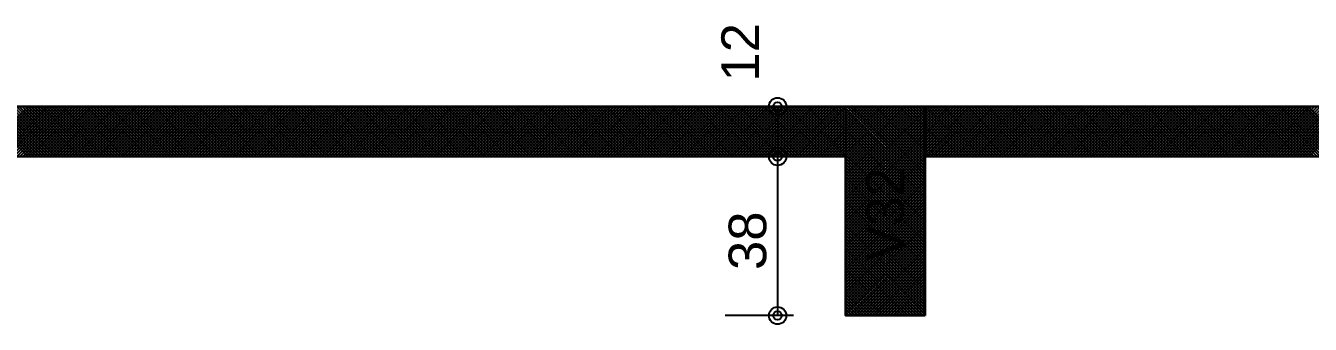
# Model space of a CAD drawing. Extents: x 0 to 119, y 0 to 84.
# Drawn here: x 34.01 to 40.16, y 77.49 to 78.92 of the extents above; entities that cross this region are included whole.
import ezdxf

# ---------------------------------------------------------------- set-up
doc = ezdxf.new("R2010")
doc.units = 0
doc.header["$MEASUREMENT"] = 0
for name, color, linetype in [('29', 9, 'CONTINUOUS'), ('3', 7, 'CONTINUOUS'), ('32', 250, 'CONTINUOUS'), ('6', 178, 'CONTINUOUS')]:
    doc.layers.add(name, color=color, linetype=linetype)
doc.styles.add('TQS_ARIAL', font='arial.ttf')

msp = doc.modelspace()

# ---------------------------------------------------------------- linework, layer by layer
at = {"layer": '29', "color": 9, "linetype": 'Continuous'}
for p, q in [((33.784568, 78.532273), (34.024568, 78.292273)), ((33.786972, 78.292273), (34.026972, 78.532273)), ((33.79871, 78.532273), (34.03871, 78.292273)), ((33.801115, 78.292273), (34.041115, 78.532273)), ((33.812852, 78.532273), (34.052852, 78.292273)), ((33.815257, 78.292273), (34.055257, 78.532273)), ((33.826994, 78.532273), (34.066994, 78.292273)), ((33.829399, 78.292273), (34.069399, 78.532273)), ((33.841136, 78.532273), (34.081136, 78.292273)), ((33.843541, 78.292273), (34.083541, 78.532273)), ((33.855278, 78.532273), (34.095278, 78.292273)), ((33.857683, 78.292273), (34.097683, 78.532273)), ((33.869421, 78.532273), (34.109421, 78.292273)), ((33.871825, 78.292273), (34.111825, 78.532273)), ((33.883563, 78.532273), (34.123563, 78.292273)), ((33.885967, 78.292273), (34.125967, 78.532273)), ((33.897705, 78.532273), (34.137705, 78.292273)), ((33.90011, 78.292273), (34.14011, 78.532273)), ((33.911847, 78.532273), (34.151847, 78.292273)), ((33.914252, 78.292273), (34.154252, 78.532273)), ((33.925989, 78.532273), (34.165989, 78.292273)), ((33.928394, 78.292273), (34.168394, 78.532273)), ((33.940131, 78.532273), (34.180131, 78.292273)), ((33.942536, 78.292273), (34.182536, 78.532273)), ((33.954273, 78.532273), (34.194273, 78.292273)), ((33.956678, 78.292273), (34.196678, 78.532273)), ((33.968416, 78.532273), (34.208416, 78.292273)), ((33.97082, 78.292273), (34.21082, 78.532273)), ((33.982558, 78.532273), (34.222558, 78.292273)), ((33.984962, 78.292273), (34.224962, 78.532273)), ((33.9967, 78.532273), (34.2367, 78.292273)), ((33.999105, 78.292273), (34.239105, 78.532273)), ((34.010842, 78.532273), (34.250842, 78.292273)), ((34.013247, 78.292273), (34.253247, 78.532273)), ((34.024984, 78.532273), (34.264984, 78.292273)), ((34.027389, 78.292273), (34.267389, 78.532273)), ((34.039126, 78.532273), (34.279126, 78.292273)), ((34.041531, 78.292273), (34.281531, 78.532273)), ((34.053268, 78.532273), (34.293268, 78.292273)), ((34.055673, 78.292273), (34.295673, 78.532273)), ((34.067411, 78.532273), (34.307411, 78.292273)), ((34.069815, 78.292273), (34.309815, 78.532273)), ((34.081553, 78.532273), (34.321553, 78.292273)), ((34.083957, 78.292273), (34.323957, 78.532273)), ((34.095695, 78.532273), (34.335695, 78.292273)), ((34.098099, 78.292273), (34.338099, 78.532273)), ((34.109837, 78.532273), (34.349837, 78.292273)), ((34.112242, 78.292273), (34.352242, 78.532273)), ((34.123979, 78.532273), (34.363979, 78.292273)), ((34.126384, 78.292273), (34.366384, 78.532273)), ((34.138121, 78.532273), (34.378121, 78.292273)), ((34.140526, 78.292273), (34.380526, 78.532273)), ((34.152263, 78.532273), (34.392263, 78.292273)), ((34.154668, 78.292273), (34.394668, 78.532273)), ((34.166405, 78.532273), (34.406405, 78.292273)), ((34.16881, 78.292273), (34.40881, 78.532273)), ((34.180548, 78.532273), (34.420548, 78.292273)), ((34.182952, 78.292273), (34.422952, 78.532273)), ((34.19469, 78.532273), (34.43469, 78.292273)), ((34.197094, 78.292273), (34.437094, 78.532273)), ((34.208832, 78.532273), (34.448832, 78.292273)), ((34.211237, 78.292273), (34.451237, 78.532273)), ((34.222974, 78.532273), (34.462974, 78.292273)), ((34.225379, 78.292273), (34.465379, 78.532273)), ((34.237116, 78.532273), (34.477116, 78.292273)), ((34.239521, 78.292273), (34.479521, 78.532273)), ((34.251258, 78.532273), (34.491258, 78.292273)), ((34.253663, 78.292273), (34.493663, 78.532273)), ((34.2654, 78.532273), (34.5054, 78.292273)), ((34.267805, 78.292273), (34.507805, 78.532273)), ((34.279543, 78.532273), (34.519543, 78.292273)), ((34.281947, 78.292273), (34.521947, 78.532273)), ((34.293685, 78.532273), (34.533685, 78.292273)), ((34.296089, 78.292273), (34.536089, 78.532273)), ((34.307827, 78.532273), (34.547827, 78.292273)), ((34.310232, 78.292273), (34.550232, 78.532273)), ((34.321969, 78.532273), (34.561969, 78.292273)), ((34.324374, 78.292273), (34.564374, 78.532273)), ((34.336111, 78.532273), (34.576111, 78.292273)), ((34.338516, 78.292273), (34.578516, 78.532273)), ((34.350253, 78.532273), (34.590253, 78.292273)), ((34.352658, 78.292273), (34.592658, 78.532273)), ((34.364395, 78.532273), (34.604395, 78.292273)), ((34.3668, 78.292273), (34.6068, 78.532273)), ((34.378538, 78.532273), (34.618538, 78.292273)), ((34.380942, 78.292273), (34.620942, 78.532273)), ((34.39268, 78.532273), (34.63268, 78.292273)), ((34.395084, 78.292273), (34.635084, 78.532273)), ((34.406822, 78.532273), (34.646822, 78.292273)), ((34.409226, 78.292273), (34.649226, 78.532273)), ((34.420964, 78.532273), (34.660964, 78.292273)), ((34.423369, 78.292273), (34.663369, 78.532273)), ((34.435106, 78.532273), (34.675106, 78.292273)), ((34.437511, 78.292273), (34.677511, 78.532273)), ((34.449248, 78.532273), (34.689248, 78.292273)), ((34.451653, 78.292273), (34.691653, 78.532273)), ((34.46339, 78.532273), (34.70339, 78.292273)), ((34.465795, 78.292273), (34.705795, 78.532273)), ((34.477532, 78.532273), (34.717532, 78.292273)), ((34.479937, 78.292273), (34.719937, 78.532273)), ((34.491675, 78.532273), (34.731675, 78.292273)), ((34.494079, 78.292273), (34.734079, 78.532273)), ((34.505817, 78.532273), (34.745817, 78.292273)), ((34.508221, 78.292273), (34.748221, 78.532273)), ((34.519959, 78.532273), (34.759959, 78.292273)), ((34.522364, 78.292273), (34.762364, 78.532273)), ((34.534101, 78.532273), (34.774101, 78.292273)), ((34.536506, 78.292273), (34.776506, 78.532273)), ((34.548243, 78.532273), (34.788243, 78.292273)), ((34.550648, 78.292273), (34.790648, 78.532273)), ((34.562385, 78.532273), (34.802385, 78.292273)), ((34.56479, 78.292273), (34.80479, 78.532273)), ((34.576527, 78.532273), (34.816527, 78.292273)), ((34.578932, 78.292273), (34.818932, 78.532273)), ((34.59067, 78.532273), (34.83067, 78.292273)), ((34.593074, 78.292273), (34.833074, 78.532273)), ((34.604812, 78.532273), (34.844812, 78.292273)), ((34.607216, 78.292273), (34.847216, 78.532273)), ((34.618954, 78.532273), (34.858954, 78.292273)), ((34.621359, 78.292273), (34.861359, 78.532273)), ((34.633096, 78.532273), (34.873096, 78.292273)), ((34.635501, 78.292273), (34.875501, 78.532273)), ((34.647238, 78.532273), (34.887238, 78.292273)), ((34.649643, 78.292273), (34.889643, 78.532273)), ((34.66138, 78.532273), (34.90138, 78.292273)), ((34.663785, 78.292273), (34.903785, 78.532273)), ((34.675522, 78.532273), (34.915522, 78.292273)), ((34.677927, 78.292273), (34.917927, 78.532273)), ((34.689664, 78.532273), (34.929664, 78.292273)), ((34.692069, 78.292273), (34.932069, 78.532273)), ((34.703807, 78.532273), (34.943807, 78.292273)), ((34.706211, 78.292273), (34.946211, 78.532273)), ((34.717949, 78.532273), (34.957949, 78.292273)), ((34.720353, 78.292273), (34.960353, 78.532273)), ((34.732091, 78.532273), (34.972091, 78.292273)), ((34.734496, 78.292273), (34.974496, 78.532273)), ((34.746233, 78.532273), (34.986233, 78.292273)), ((34.748638, 78.292273), (34.988638, 78.532273)), ((34.760375, 78.532273), (35.000375, 78.292273)), ((34.76278, 78.292273), (35.00278, 78.532273)), ((34.774517, 78.532273), (35.014517, 78.292273)), ((34.776922, 78.292273), (35.016922, 78.532273)), ((34.788659, 78.532273), (35.028659, 78.292273)), ((34.791064, 78.292273), (35.031064, 78.532273)), ((34.802802, 78.532273), (35.042802, 78.292273)), ((34.805206, 78.292273), (35.045206, 78.532273)), ((34.816944, 78.532273), (35.056944, 78.292273)), ((34.819348, 78.292273), (35.059348, 78.532273)), ((34.831086, 78.532273), (35.071086, 78.292273)), ((34.833491, 78.292273), (35.073491, 78.532273)), ((34.845228, 78.532273), (35.085228, 78.292273)), ((34.847633, 78.292273), (35.087633, 78.532273)), ((34.85937, 78.532273), (35.09937, 78.292273)), ((34.861775, 78.292273), (35.101775, 78.532273)), ((34.873512, 78.532273), (35.113512, 78.292273)), ((34.875917, 78.292273), (35.115917, 78.532273)), ((34.887654, 78.532273), (35.127654, 78.292273)), ((34.890059, 78.292273), (35.130059, 78.532273)), ((34.901797, 78.532273), (35.141797, 78.292273)), ((34.904201, 78.292273), (35.144201, 78.532273)), ((34.915939, 78.532273), (35.155939, 78.292273)), ((34.918343, 78.292273), (35.158343, 78.532273)), ((34.930081, 78.532273), (35.170081, 78.292273)), ((34.932485, 78.292273), (35.172485, 78.532273)), ((34.944223, 78.532273), (35.184223, 78.292273)), ((34.946628, 78.292273), (35.186628, 78.532273)), ((34.958365, 78.532273), (35.198365, 78.292273)), ((34.96077, 78.292273), (35.20077, 78.532273)), ((34.972507, 78.532273), (35.212507, 78.292273)), ((34.974912, 78.292273), (35.214912, 78.532273)), ((34.986649, 78.532273), (35.226649, 78.292273)), ((34.989054, 78.292273), (35.229054, 78.532273)), ((35.000791, 78.532273), (35.240791, 78.292273)), ((35.003196, 78.292273), (35.243196, 78.532273)), ((35.014934, 78.532273), (35.254934, 78.292273)), ((35.017338, 78.292273), (35.257338, 78.532273)), ((35.029076, 78.532273), (35.269076, 78.292273)), ((35.03148, 78.292273), (35.27148, 78.532273)), ((35.043218, 78.532273), (35.283218, 78.292273)), ((35.045623, 78.292273), (35.285623, 78.532273)), ((35.05736, 78.532273), (35.29736, 78.292273)), ((35.059765, 78.292273), (35.299765, 78.532273)), ((35.071502, 78.532273), (35.311502, 78.292273)), ((35.073907, 78.292273), (35.313907, 78.532273)), ((35.085644, 78.532273), (35.325644, 78.292273)), ((35.088049, 78.292273), (35.328049, 78.532273)), ((35.099786, 78.532273), (35.339786, 78.292273)), ((35.102191, 78.292273), (35.342191, 78.532273)), ((35.113929, 78.532273), (35.353929, 78.292273)), ((35.116333, 78.292273), (35.356333, 78.532273)), ((35.128071, 78.532273), (35.368071, 78.292273)), ((35.130475, 78.292273), (35.370475, 78.532273)), ((35.142213, 78.532273), (35.382213, 78.292273)), ((35.144618, 78.292273), (35.384618, 78.532273)), ((35.156355, 78.532273), (35.396355, 78.292273)), ((35.15876, 78.292273), (35.39876, 78.532273)), ((35.170497, 78.532273), (35.410497, 78.292273)), ((35.172902, 78.292273), (35.412902, 78.532273)), ((35.184639, 78.532273), (35.424639, 78.292273)), ((35.187044, 78.292273), (35.427044, 78.532273)), ((35.198781, 78.532273), (35.438781, 78.292273)), ((35.201186, 78.292273), (35.441186, 78.532273)), ((35.212924, 78.532273), (35.452924, 78.292273)), ((35.215328, 78.292273), (35.455328, 78.532273)), ((35.227066, 78.532273), (35.467066, 78.292273)), ((35.22947, 78.292273), (35.46947, 78.532273)), ((35.241208, 78.532273), (35.481208, 78.292273)), ((35.243612, 78.292273), (35.483612, 78.532273)), ((35.25535, 78.532273), (35.49535, 78.292273)), ((35.257755, 78.292273), (35.497755, 78.532273)), ((35.269492, 78.532273), (35.509492, 78.292273)), ((35.271897, 78.292273), (35.511897, 78.532273)), ((35.283634, 78.532273), (35.523634, 78.292273)), ((35.286039, 78.292273), (35.526039, 78.532273)), ((35.297776, 78.532273), (35.537776, 78.292273)), ((35.300181, 78.292273), (35.540181, 78.532273)), ((35.311918, 78.532273), (35.551918, 78.292273)), ((35.314323, 78.292273), (35.554323, 78.532273)), ((35.326061, 78.532273), (35.566061, 78.292273)), ((35.328465, 78.292273), (35.568465, 78.532273)), ((35.340203, 78.532273), (35.580203, 78.292273)), ((35.342607, 78.292273), (35.582607, 78.532273)), ((35.354345, 78.532273), (35.594345, 78.292273)), ((35.35675, 78.292273), (35.59675, 78.532273)), ((35.368487, 78.532273), (35.608487, 78.292273)), ((35.370892, 78.292273), (35.610892, 78.532273)), ((35.382629, 78.532273), (35.622629, 78.292273)), ((35.385034, 78.292273), (35.625034, 78.532273)), ((35.396771, 78.532273), (35.636771, 78.292273)), ((35.399176, 78.292273), (35.639176, 78.532273)), ((35.410913, 78.532273), (35.650913, 78.292273)), ((35.413318, 78.292273), (35.653318, 78.532273)), ((35.425056, 78.532273), (35.665056, 78.292273)), ((35.42746, 78.292273), (35.66746, 78.532273)), ((35.439198, 78.532273), (35.679198, 78.292273)), ((35.441602, 78.292273), (35.681602, 78.532273)), ((35.45334, 78.532273), (35.69334, 78.292273)), ((35.455745, 78.292273), (35.695745, 78.532273)), ((35.467482, 78.532273), (35.707482, 78.292273)), ((35.469887, 78.292273), (35.709887, 78.532273)), ((35.481624, 78.532273), (35.721624, 78.292273)), ((35.484029, 78.292273), (35.724029, 78.532273)), ((35.495766, 78.532273), (35.735766, 78.292273)), ((35.498171, 78.292273), (35.738171, 78.532273)), ((35.509908, 78.532273), (35.749908, 78.292273)), ((35.512313, 78.292273), (35.752313, 78.532273)), ((35.52405, 78.532273), (35.76405, 78.292273)), ((35.526455, 78.292273), (35.766455, 78.532273)), ((35.538193, 78.532273), (35.778193, 78.292273)), ((35.540597, 78.292273), (35.780597, 78.532273)), ((35.552335, 78.532273), (35.792335, 78.292273)), ((35.554739, 78.292273), (35.794739, 78.532273)), ((35.566477, 78.532273), (35.806477, 78.292273)), ((35.568882, 78.292273), (35.808882, 78.532273)), ((35.580619, 78.532273), (35.820619, 78.292273)), ((35.583024, 78.292273), (35.823024, 78.532273)), ((35.594761, 78.532273), (35.834761, 78.292273)), ((35.597166, 78.292273), (35.837166, 78.532273)), ((35.608903, 78.532273), (35.848903, 78.292273)), ((35.611308, 78.292273), (35.851308, 78.532273)), ((35.623045, 78.532273), (35.863045, 78.292273)), ((35.62545, 78.292273), (35.86545, 78.532273)), ((35.637188, 78.532273), (35.877188, 78.292273)), ((35.639592, 78.292273), (35.879592, 78.532273)), ((35.65133, 78.532273), (35.89133, 78.292273)), ((35.653734, 78.292273), (35.893734, 78.532273)), ((35.665472, 78.532273), (35.905472, 78.292273)), ((35.667877, 78.292273), (35.907877, 78.532273)), ((35.679614, 78.532273), (35.919614, 78.292273)), ((35.682019, 78.292273), (35.922019, 78.532273)), ((35.693756, 78.532273), (35.933756, 78.292273)), ((35.696161, 78.292273), (35.936161, 78.532273)), ((35.707898, 78.532273), (35.947898, 78.292273)), ((35.710303, 78.292273), (35.950303, 78.532273)), ((35.72204, 78.532273), (35.96204, 78.292273)), ((35.724445, 78.292273), (35.964445, 78.532273)), ((35.736183, 78.532273), (35.976183, 78.292273)), ((35.738587, 78.292273), (35.978587, 78.532273)), ((35.750325, 78.532273), (35.990325, 78.292273)), ((35.752729, 78.292273), (35.992729, 78.532273)), ((35.764467, 78.532273), (36.004467, 78.292273)), ((35.766871, 78.292273), (36.006871, 78.532273)), ((35.778609, 78.532273), (36.018609, 78.292273)), ((35.781014, 78.292273), (36.021014, 78.532273)), ((35.792751, 78.532273), (36.032751, 78.292273)), ((35.795156, 78.292273), (36.035156, 78.532273)), ((35.806893, 78.532273), (36.046893, 78.292273)), ((35.809298, 78.292273), (36.049298, 78.532273)), ((35.821035, 78.532273), (36.061035, 78.292273)), ((35.82344, 78.292273), (36.06344, 78.532273)), ((35.835177, 78.532273), (36.075177, 78.292273)), ((35.837582, 78.292273), (36.077582, 78.532273)), ((35.84932, 78.532273), (36.08932, 78.292273)), ((35.851724, 78.292273), (36.091724, 78.532273)), ((35.863462, 78.532273), (36.103462, 78.292273)), ((35.865866, 78.292273), (36.105866, 78.532273)), ((35.877604, 78.532273), (36.117604, 78.292273)), ((35.880009, 78.292273), (36.120009, 78.532273)), ((35.891746, 78.532273), (36.131746, 78.292273)), ((35.894151, 78.292273), (36.134151, 78.532273)), ((35.905888, 78.532273), (36.145888, 78.292273)), ((35.908293, 78.292273), (36.148293, 78.532273)), ((35.92003, 78.532273), (36.16003, 78.292273)), ((35.922435, 78.292273), (36.162435, 78.532273)), ((35.934172, 78.532273), (36.174172, 78.292273)), ((35.936577, 78.292273), (36.176577, 78.532273)), ((35.948315, 78.532273), (36.188315, 78.292273)), ((35.950719, 78.292273), (36.190719, 78.532273)), ((35.962457, 78.532273), (36.202457, 78.292273)), ((35.964861, 78.292273), (36.204861, 78.532273)), ((35.976599, 78.532273), (36.216599, 78.292273)), ((35.979004, 78.292273), (36.219004, 78.532273)), ((35.990741, 78.532273), (36.230741, 78.292273)), ((35.993146, 78.292273), (36.233146, 78.532273)), ((36.004883, 78.532273), (36.244883, 78.292273)), ((36.007288, 78.292273), (36.247288, 78.532273)), ((36.019025, 78.532273), (36.259025, 78.292273)), ((36.02143, 78.292273), (36.26143, 78.532273)), ((36.033167, 78.532273), (36.273167, 78.292273)), ((36.035572, 78.292273), (36.275572, 78.532273)), ((36.04731, 78.532273), (36.28731, 78.292273)), ((36.049714, 78.292273), (36.289714, 78.532273)), ((36.061452, 78.532273), (36.301452, 78.292273)), ((36.063856, 78.292273), (36.303856, 78.532273)), ((36.075594, 78.532273), (36.315594, 78.292273)), ((36.077998, 78.292273), (36.317998, 78.532273)), ((36.089736, 78.532273), (36.329736, 78.292273)), ((36.092141, 78.292273), (36.332141, 78.532273)), ((36.103878, 78.532273), (36.343878, 78.292273)), ((36.106283, 78.292273), (36.346283, 78.532273)), ((36.11802, 78.532273), (36.35802, 78.292273)), ((36.120425, 78.292273), (36.360425, 78.532273)), ((36.132162, 78.532273), (36.372162, 78.292273)), ((36.134567, 78.292273), (36.374567, 78.532273)), ((36.146304, 78.532273), (36.386304, 78.292273)), ((36.148709, 78.292273), (36.388709, 78.532273)), ((36.160447, 78.532273), (36.400447, 78.292273)), ((36.162851, 78.292273), (36.402851, 78.532273)), ((36.174589, 78.532273), (36.414589, 78.292273)), ((36.176993, 78.292273), (36.416993, 78.532273)), ((36.188731, 78.532273), (36.428731, 78.292273)), ((36.191136, 78.292273), (36.431136, 78.532273)), ((36.202873, 78.532273), (36.442873, 78.292273)), ((36.205278, 78.292273), (36.445278, 78.532273)), ((36.217015, 78.532273), (36.457015, 78.292273)), ((36.21942, 78.292273), (36.45942, 78.532273)), ((36.231157, 78.532273), (36.471157, 78.292273)), ((36.233562, 78.292273), (36.473562, 78.532273)), ((36.245299, 78.532273), (36.485299, 78.292273)), ((36.247704, 78.292273), (36.487704, 78.532273)), ((36.259442, 78.532273), (36.499442, 78.292273)), ((36.261846, 78.292273), (36.501846, 78.532273)), ((36.273584, 78.532273), (36.513584, 78.292273)), ((36.275988, 78.292273), (36.515988, 78.532273)), ((36.287726, 78.532273), (36.527726, 78.292273)), ((36.290131, 78.292273), (36.530131, 78.532273)), ((36.301868, 78.532273), (36.541868, 78.292273)), ((36.304273, 78.292273), (36.544273, 78.532273)), ((36.31601, 78.532273), (36.55601, 78.292273)), ((36.318415, 78.292273), (36.558415, 78.532273)), ((36.330152, 78.532273), (36.570152, 78.292273)), ((36.332557, 78.292273), (36.572557, 78.532273)), ((36.344294, 78.532273), (36.584294, 78.292273)), ((36.346699, 78.292273), (36.586699, 78.532273)), ((36.358436, 78.532273), (36.598436, 78.292273)), ((36.360841, 78.292273), (36.600841, 78.532273)), ((36.372579, 78.532273), (36.612579, 78.292273)), ((36.374983, 78.292273), (36.614983, 78.532273)), ((36.386721, 78.532273), (36.626721, 78.292273)), ((36.389125, 78.292273), (36.629125, 78.532273)), ((36.400863, 78.532273), (36.640863, 78.292273)), ((36.403268, 78.292273), (36.643268, 78.532273)), ((36.415005, 78.532273), (36.655005, 78.292273)), ((36.41741, 78.292273), (36.65741, 78.532273)), ((36.429147, 78.532273), (36.669147, 78.292273)), ((36.431552, 78.292273), (36.671552, 78.532273)), ((36.443289, 78.532273), (36.683289, 78.292273)), ((36.445694, 78.292273), (36.685694, 78.532273)), ((36.457431, 78.532273), (36.697431, 78.292273)), ((36.459836, 78.292273), (36.699836, 78.532273)), ((36.471574, 78.532273), (36.711574, 78.292273)), ((36.473978, 78.292273), (36.713978, 78.532273)), ((36.485716, 78.532273), (36.725716, 78.292273)), ((36.48812, 78.292273), (36.72812, 78.532273)), ((36.499858, 78.532273), (36.739858, 78.292273)), ((36.502263, 78.292273), (36.742263, 78.532273)), ((36.514, 78.532273), (36.754, 78.292273)), ((36.516405, 78.292273), (36.756405, 78.532273)), ((36.528142, 78.532273), (36.768142, 78.292273)), ((36.530547, 78.292273), (36.770547, 78.532273)), ((36.542284, 78.532273), (36.782284, 78.292273)), ((36.544689, 78.292273), (36.784689, 78.532273)), ((36.556426, 78.532273), (36.796426, 78.292273)), ((36.558831, 78.292273), (36.798831, 78.532273)), ((36.570569, 78.532273), (36.810569, 78.292273)), ((36.572973, 78.292273), (36.812973, 78.532273)), ((36.584711, 78.532273), (36.824711, 78.292273)), ((36.587115, 78.292273), (36.827115, 78.532273)), ((36.598853, 78.532273), (36.838853, 78.292273)), ((36.601257, 78.292273), (36.841257, 78.532273)), ((36.612995, 78.532273), (36.852995, 78.292273)), ((36.6154, 78.292273), (36.8554, 78.532273)), ((36.627137, 78.532273), (36.867137, 78.292273)), ((36.629542, 78.292273), (36.869542, 78.532273)), ((36.641279, 78.532273), (36.881279, 78.292273)), ((36.643684, 78.292273), (36.883684, 78.532273)), ((36.655421, 78.532273), (36.895421, 78.292273)), ((36.657826, 78.292273), (36.897826, 78.532273)), ((36.669563, 78.532273), (36.909563, 78.292273)), ((36.671968, 78.292273), (36.911968, 78.532273)), ((36.683706, 78.532273), (36.923706, 78.292273)), ((36.68611, 78.292273), (36.92611, 78.532273)), ((36.697848, 78.532273), (36.937848, 78.292273)), ((36.700252, 78.292273), (36.940252, 78.532273)), ((36.71199, 78.532273), (36.95199, 78.292273)), ((36.714395, 78.292273), (36.954395, 78.532273)), ((36.726132, 78.532273), (36.966132, 78.292273)), ((36.728537, 78.292273), (36.968537, 78.532273)), ((36.740274, 78.532273), (36.980274, 78.292273)), ((36.742679, 78.292273), (36.982679, 78.532273)), ((36.754416, 78.532273), (36.994416, 78.292273)), ((36.756821, 78.292273), (36.996821, 78.532273)), ((36.768558, 78.532273), (37.008558, 78.292273)), ((36.770963, 78.292273), (37.010963, 78.532273)), ((36.782701, 78.532273), (37.022701, 78.292273)), ((36.785105, 78.292273), (37.025105, 78.532273)), ((36.796843, 78.532273), (37.036843, 78.292273)), ((36.799247, 78.292273), (37.039247, 78.532273)), ((36.810985, 78.532273), (37.050985, 78.292273)), ((36.81339, 78.292273), (37.05339, 78.532273)), ((36.825127, 78.532273), (37.065127, 78.292273)), ((36.827532, 78.292273), (37.067532, 78.532273)), ((36.839269, 78.532273), (37.079269, 78.292273)), ((36.841674, 78.292273), (37.081674, 78.532273)), ((36.853411, 78.532273), (37.093411, 78.292273)), ((36.855816, 78.292273), (37.095816, 78.532273)), ((36.867553, 78.532273), (37.107553, 78.292273)), ((36.869958, 78.292273), (37.109958, 78.532273)), ((36.881696, 78.532273), (37.121696, 78.292273)), ((36.8841, 78.292273), (37.1241, 78.532273)), ((36.895838, 78.532273), (37.135838, 78.292273)), ((36.898242, 78.292273), (37.138242, 78.532273)), ((36.90998, 78.532273), (37.14998, 78.292273)), ((36.912384, 78.292273), (37.152384, 78.532273)), ((36.924122, 78.532273), (37.164122, 78.292273)), ((36.926527, 78.292273), (37.166527, 78.532273)), ((36.938264, 78.532273), (37.178264, 78.292273)), ((36.940669, 78.292273), (37.180669, 78.532273)), ((36.952406, 78.532273), (37.192406, 78.292273)), ((36.954811, 78.292273), (37.194811, 78.532273)), ((36.966548, 78.532273), (37.206548, 78.292273)), ((36.968953, 78.292273), (37.208953, 78.532273)), ((36.98069, 78.532273), (37.22069, 78.292273)), ((36.983095, 78.292273), (37.223095, 78.532273)), ((36.994833, 78.532273), (37.234833, 78.292273)), ((36.997237, 78.292273), (37.237237, 78.532273)), ((37.008975, 78.532273), (37.248975, 78.292273)), ((37.011379, 78.292273), (37.251379, 78.532273)), ((37.023117, 78.532273), (37.263117, 78.292273)), ((37.025522, 78.292273), (37.265522, 78.532273)), ((37.037259, 78.532273), (37.277259, 78.292273)), ((37.039664, 78.292273), (37.279664, 78.532273)), ((37.051401, 78.532273), (37.291401, 78.292273)), ((37.053806, 78.292273), (37.293806, 78.532273)), ((37.065543, 78.532273), (37.305543, 78.292273)), ((37.067948, 78.292273), (37.307948, 78.532273)), ((37.079685, 78.532273), (37.319685, 78.292273)), ((37.08209, 78.292273), (37.32209, 78.532273)), ((37.093828, 78.532273), (37.333828, 78.292273)), ((37.096232, 78.292273), (37.336232, 78.532273)), ((37.10797, 78.532273), (37.34797, 78.292273)), ((37.110374, 78.292273), (37.350374, 78.532273)), ((37.122112, 78.532273), (37.362112, 78.292273)), ((37.124517, 78.292273), (37.364517, 78.532273)), ((37.136254, 78.532273), (37.376254, 78.292273)), ((37.138659, 78.292273), (37.378659, 78.532273)), ((37.150396, 78.532273), (37.390396, 78.292273)), ((37.152801, 78.292273), (37.392801, 78.532273)), ((37.164538, 78.532273), (37.404538, 78.292273)), ((37.166943, 78.292273), (37.406943, 78.532273)), ((37.17868, 78.532273), (37.41868, 78.292273)), ((37.181085, 78.292273), (37.421085, 78.532273)), ((37.192823, 78.532273), (37.432823, 78.292273)), ((37.195227, 78.292273), (37.435227, 78.532273)), ((37.206965, 78.532273), (37.446965, 78.292273)), ((37.209369, 78.292273), (37.449369, 78.532273)), ((37.221107, 78.532273), (37.461107, 78.292273)), ((37.223511, 78.292273), (37.463511, 78.532273)), ((37.235249, 78.532273), (37.475249, 78.292273)), ((37.237654, 78.292273), (37.477654, 78.532273)), ((37.249391, 78.532273), (37.489391, 78.292273)), ((37.251796, 78.292273), (37.491796, 78.532273)), ((37.263533, 78.532273), (37.503533, 78.292273)), ((37.265938, 78.292273), (37.505938, 78.532273)), ((37.277675, 78.532273), (37.517675, 78.292273)), ((37.28008, 78.292273), (37.52008, 78.532273)), ((37.291817, 78.532273), (37.531817, 78.292273)), ((37.294222, 78.292273), (37.534222, 78.532273)), ((37.30596, 78.532273), (37.54596, 78.292273)), ((37.308364, 78.292273), (37.548364, 78.532273)), ((37.320102, 78.532273), (37.560102, 78.292273)), ((37.322506, 78.292273), (37.562506, 78.532273)), ((37.334244, 78.532273), (37.574244, 78.292273)), ((37.336649, 78.292273), (37.576649, 78.532273)), ((37.348386, 78.532273), (37.588386, 78.292273)), ((37.350791, 78.292273), (37.590791, 78.532273)), ((37.362528, 78.532273), (37.602528, 78.292273)), ((37.364933, 78.292273), (37.604933, 78.532273)), ((37.37667, 78.532273), (37.61667, 78.292273)), ((37.379075, 78.292273), (37.619075, 78.532273)), ((37.390812, 78.532273), (37.630812, 78.292273)), ((37.393217, 78.292273), (37.633217, 78.532273)), ((37.404955, 78.532273), (37.644955, 78.292273)), ((37.407359, 78.292273), (37.647359, 78.532273)), ((37.419097, 78.532273), (37.659097, 78.292273)), ((37.421501, 78.292273), (37.661501, 78.532273)), ((37.433239, 78.532273), (37.673239, 78.292273)), ((37.435643, 78.292273), (37.675643, 78.532273)), ((37.447381, 78.532273), (37.687381, 78.292273)), ((37.449786, 78.292273), (37.689786, 78.532273)), ((37.461523, 78.532273), (37.701523, 78.292273)), ((37.463928, 78.292273), (37.703928, 78.532273)), ((37.475665, 78.532273), (37.715665, 78.292273)), ((37.47807, 78.292273), (37.71807, 78.532273)), ((37.489807, 78.532273), (37.729807, 78.292273)), ((37.492212, 78.292273), (37.732212, 78.532273)), ((37.503949, 78.532273), (37.743949, 78.292273)), ((37.506354, 78.292273), (37.746354, 78.532273)), ((37.518092, 78.532273), (37.758092, 78.292273)), ((37.520496, 78.292273), (37.760496, 78.532273)), ((37.532234, 78.532273), (37.772234, 78.292273)), ((37.534638, 78.292273), (37.774638, 78.532273)), ((37.546376, 78.532273), (37.786376, 78.292273)), ((37.548781, 78.292273), (37.788781, 78.532273)), ((37.560518, 78.532273), (37.800518, 78.292273)), ((37.562923, 78.292273), (37.802923, 78.532273)), ((37.57466, 78.532273), (37.81466, 78.292273)), ((37.577065, 78.292273), (37.817065, 78.532273)), ((37.588802, 78.532273), (37.828802, 78.292273)), ((37.591207, 78.292273), (37.831207, 78.532273)), ((37.602944, 78.532273), (37.842944, 78.292273)), ((37.605349, 78.292273), (37.845349, 78.532273)), ((37.617087, 78.532273), (37.857087, 78.292273)), ((37.619491, 78.292273), (37.859491, 78.532273)), ((37.631229, 78.532273), (37.871229, 78.292273)), ((37.633633, 78.292273), (37.873633, 78.532273)), ((37.645371, 78.532273), (37.885371, 78.292273)), ((37.647776, 78.292273), (37.887776, 78.532273)), ((37.659513, 78.532273), (37.899513, 78.292273)), ((37.661918, 78.292273), (37.901918, 78.532273)), ((37.673655, 78.532273), (37.913655, 78.292273)), ((37.67606, 78.292273), (37.91606, 78.532273)), ((37.687797, 78.532273), (37.927797, 78.292273)), ((37.690202, 78.292273), (37.930202, 78.532273)), ((37.701939, 78.532273), (37.93555, 78.298663)), ((37.704344, 78.292273), (37.93555, 78.523479)), ((37.716082, 78.532273), (37.93555, 78.312805)), ((37.718486, 78.292273), (37.93555, 78.509337)), ((37.730224, 78.532273), (37.93555, 78.326947)), ((37.732628, 78.292273), (37.93555, 78.495195)), ((37.744366, 78.532273), (37.93555, 78.341089)), ((37.74677, 78.292273), (37.93555, 78.481053)), ((37.758508, 78.532273), (37.93555, 78.355231)), ((37.77265, 78.532273), (37.93555, 78.369373)), ((37.786792, 78.532273), (37.93555, 78.383516)), ((37.800934, 78.532273), (37.93555, 78.397658)), ((37.815076, 78.532273), (37.93555, 78.4118)), ((37.829219, 78.532273), (37.93555, 78.425942)), ((37.843361, 78.532273), (37.93555, 78.440084)), ((37.857503, 78.532273), (37.93555, 78.454226)), ((37.871645, 78.532273), (37.93555, 78.468368)), ((37.885787, 78.532273), (37.93555, 78.48251)), ((37.899929, 78.532273), (37.93555, 78.496653)), ((37.914071, 78.532273), (37.93555, 78.510795)), ((37.928214, 78.532273), (37.93555, 78.524937)), ((37.93555, 78.155784), (38.31204, 78.532273)), ((37.93555, 78.169926), (38.297897, 78.532273)), ((37.93555, 78.184068), (38.283755, 78.532273)), ((37.93555, 78.19821), (38.269613, 78.532273)), ((37.93555, 78.212352), (38.255471, 78.532273)), ((37.93555, 78.226494), (38.241329, 78.532273)), ((37.93555, 78.240637), (38.227187, 78.532273)), ((37.93555, 78.254779), (38.213045, 78.532273)), ((37.93555, 78.268921), (38.198903, 78.532273)), ((37.93555, 78.283063), (38.18476, 78.532273)), ((37.93555, 78.297205), (38.170618, 78.532273)), ((37.93555, 78.311347), (38.156476, 78.532273)), ((37.93555, 78.325489), (38.142334, 78.532273)), ((37.93555, 78.339631), (38.128192, 78.532273)), ((37.93555, 78.353774), (38.11405, 78.532273)), ((37.93555, 78.367916), (38.099908, 78.532273)), ((37.93555, 78.382058), (38.085765, 78.532273)), ((37.93555, 78.3962), (38.071623, 78.532273)), ((37.93555, 78.410342), (38.057481, 78.532273)), ((37.93555, 78.424484), (38.043339, 78.532273)), ((37.93555, 78.438626), (38.029197, 78.532273)), ((37.93555, 78.452769), (38.015055, 78.532273)), ((37.93555, 78.466911), (38.000913, 78.532273)), ((37.93555, 78.481053), (37.98677, 78.532273)), ((37.93555, 78.495195), (37.972628, 78.532273)), ((37.93555, 78.509337), (37.958486, 78.532273)), ((37.93555, 78.523479), (37.944344, 78.532273)), ((37.93555, 78.524937), (38.31555, 78.144937)), ((37.93555, 78.141642), (38.31555, 78.521642)), ((37.93555, 78.510795), (38.31555, 78.130795)), ((37.93555, 78.127499), (38.31555, 78.507499)), ((37.93555, 78.496653), (38.31555, 78.116653)), ((37.93555, 78.113357), (38.31555, 78.493357)), ((37.93555, 78.48251), (38.31555, 78.10251)), ((37.93555, 78.099215), (38.31555, 78.479215)), ((37.942356, 78.532273), (38.31555, 78.159079)), ((37.956498, 78.532273), (38.31555, 78.173221)), ((37.97064, 78.532273), (38.31555, 78.187363)), ((37.984782, 78.532273), (38.31555, 78.201505)), ((37.998924, 78.532273), (38.31555, 78.215648)), ((38.013066, 78.532273), (38.31555, 78.22979)), ((38.027209, 78.532273), (38.31555, 78.243932)), ((38.041351, 78.532273), (38.31555, 78.258074)), ((38.055493, 78.532273), (38.31555, 78.272216)), ((38.069635, 78.532273), (38.31555, 78.286358)), ((38.083777, 78.532273), (38.31555, 78.3005)), ((38.097919, 78.532273), (38.31555, 78.314642)), ((38.112061, 78.532273), (38.31555, 78.328785)), ((38.126203, 78.532273), (38.31555, 78.342927)), ((38.140346, 78.532273), (38.31555, 78.357069)), ((38.154488, 78.532273), (38.31555, 78.371211)), ((38.16863, 78.532273), (38.31555, 78.385353)), ((38.182772, 78.532273), (38.31555, 78.399495)), ((38.196914, 78.532273), (38.31555, 78.413637)), ((38.211056, 78.532273), (38.31555, 78.42778)), ((38.225198, 78.532273), (38.31555, 78.441922)), ((38.239341, 78.532273), (38.31555, 78.456064)), ((38.253483, 78.532273), (38.31555, 78.470206)), ((38.267625, 78.532273), (38.31555, 78.484348)), ((38.281767, 78.532273), (38.31555, 78.49849)), ((38.295909, 78.532273), (38.31555, 78.512632)), ((38.310051, 78.532273), (38.31555, 78.526775)), ((38.31555, 78.295367), (38.552456, 78.532273)), ((38.31555, 78.30951), (38.538314, 78.532273)), ((38.31555, 78.323652), (38.524172, 78.532273)), ((38.31555, 78.337794), (38.510029, 78.532273)), ((38.31555, 78.351936), (38.495887, 78.532273)), ((38.31555, 78.366078), (38.481745, 78.532273)), ((38.31555, 78.38022), (38.467603, 78.532273)), ((38.31555, 78.394362), (38.453461, 78.532273)), ((38.31555, 78.408504), (38.439319, 78.532273)), ((38.31555, 78.422647), (38.425177, 78.532273)), ((38.31555, 78.436789), (38.411035, 78.532273)), ((38.31555, 78.450931), (38.396892, 78.532273)), ((38.31555, 78.465073), (38.38275, 78.532273)), ((38.31555, 78.479215), (38.368608, 78.532273)), ((38.31555, 78.493357), (38.354466, 78.532273)), ((38.31555, 78.507499), (38.340324, 78.532273)), ((38.31555, 78.521642), (38.326182, 78.532273)), ((38.31555, 78.526775), (38.550051, 78.292273)), ((38.31555, 78.512632), (38.535909, 78.292273)), ((38.31555, 78.49849), (38.521767, 78.292273)), ((38.31555, 78.484348), (38.507625, 78.292273)), ((38.324193, 78.532273), (38.564193, 78.292273)), ((38.326598, 78.292273), (38.566598, 78.532273)), ((38.338335, 78.532273), (38.578335, 78.292273)), ((38.34074, 78.292273), (38.58074, 78.532273)), ((38.352478, 78.532273), (38.592478, 78.292273)), ((38.354882, 78.292273), (38.594882, 78.532273)), ((38.36662, 78.532273), (38.60662, 78.292273)), ((38.369024, 78.292273), (38.609024, 78.532273)), ((38.380762, 78.532273), (38.620762, 78.292273)), ((38.383167, 78.292273), (38.623167, 78.532273)), ((38.394904, 78.532273), (38.634904, 78.292273)), ((38.397309, 78.292273), (38.637309, 78.532273)), ((38.409046, 78.532273), (38.649046, 78.292273)), ((38.411451, 78.292273), (38.651451, 78.532273)), ((38.423188, 78.532273), (38.663188, 78.292273)), ((38.425593, 78.292273), (38.665593, 78.532273)), ((38.43733, 78.532273), (38.67733, 78.292273)), ((38.439735, 78.292273), (38.679735, 78.532273)), ((38.451473, 78.532273), (38.691473, 78.292273)), ((38.453877, 78.292273), (38.693877, 78.532273)), ((38.465615, 78.532273), (38.705615, 78.292273)), ((38.468019, 78.292273), (38.708019, 78.532273)), ((38.479757, 78.532273), (38.719757, 78.292273)), ((38.482162, 78.292273), (38.722162, 78.532273)), ((38.493899, 78.532273), (38.733899, 78.292273)), ((38.496304, 78.292273), (38.736304, 78.532273)), ((38.508041, 78.532273), (38.748041, 78.292273)), ((38.510446, 78.292273), (38.750446, 78.532273)), ((38.522183, 78.532273), (38.762183, 78.292273)), ((38.524588, 78.292273), (38.764588, 78.532273)), ((38.536325, 78.532273), (38.776325, 78.292273)), ((38.53873, 78.292273), (38.77873, 78.532273)), ((38.550468, 78.532273), (38.790468, 78.292273)), ((38.552872, 78.292273), (38.792872, 78.532273)), ((38.56461, 78.532273), (38.80461, 78.292273)), ((38.567014, 78.292273), (38.807014, 78.532273)), ((38.578752, 78.532273), (38.818752, 78.292273)), ((38.581156, 78.292273), (38.821156, 78.532273)), ((38.592894, 78.532273), (38.832894, 78.292273)), ((38.595299, 78.292273), (38.835299, 78.532273)), ((38.607036, 78.532273), (38.847036, 78.292273)), ((38.609441, 78.292273), (38.849441, 78.532273)), ((38.621178, 78.532273), (38.861178, 78.292273)), ((38.623583, 78.292273), (38.863583, 78.532273)), ((38.63532, 78.532273), (38.87532, 78.292273)), ((38.637725, 78.292273), (38.877725, 78.532273)), ((38.649462, 78.532273), (38.889462, 78.292273)), ((38.651867, 78.292273), (38.891867, 78.532273)), ((38.663605, 78.532273), (38.903605, 78.292273)), ((38.666009, 78.292273), (38.906009, 78.532273)), ((38.677747, 78.532273), (38.917747, 78.292273)), ((38.680151, 78.292273), (38.920151, 78.532273)), ((38.691889, 78.532273), (38.931889, 78.292273)), ((38.694294, 78.292273), (38.934294, 78.532273)), ((38.706031, 78.532273), (38.946031, 78.292273)), ((38.708436, 78.292273), (38.948436, 78.532273)), ((38.720173, 78.532273), (38.960173, 78.292273)), ((38.722578, 78.292273), (38.962578, 78.532273)), ((38.734315, 78.532273), (38.974315, 78.292273)), ((38.73672, 78.292273), (38.97672, 78.532273)), ((38.748457, 78.532273), (38.988457, 78.292273)), ((38.750862, 78.292273), (38.990862, 78.532273)), ((38.7626, 78.532273), (39.0026, 78.292273)), ((38.765004, 78.292273), (39.005004, 78.532273)), ((38.776742, 78.532273), (39.016742, 78.292273)), ((38.779146, 78.292273), (39.019146, 78.532273)), ((38.790884, 78.532273), (39.030884, 78.292273)), ((38.793289, 78.292273), (39.033289, 78.532273)), ((38.805026, 78.532273), (39.045026, 78.292273)), ((38.807431, 78.292273), (39.047431, 78.532273)), ((38.819168, 78.532273), (39.059168, 78.292273)), ((38.821573, 78.292273), (39.061573, 78.532273)), ((38.83331, 78.532273), (39.07331, 78.292273)), ((38.835715, 78.292273), (39.075715, 78.532273)), ((38.847452, 78.532273), (39.087452, 78.292273)), ((38.849857, 78.292273), (39.089857, 78.532273)), ((38.861595, 78.532273), (39.101595, 78.292273)), ((38.863999, 78.292273), (39.103999, 78.532273)), ((38.875737, 78.532273), (39.115737, 78.292273)), ((38.878141, 78.292273), (39.118141, 78.532273)), ((38.889879, 78.532273), (39.129879, 78.292273)), ((38.892283, 78.292273), (39.132283, 78.532273)), ((38.904021, 78.532273), (39.144021, 78.292273)), ((38.906426, 78.292273), (39.146426, 78.532273)), ((38.918163, 78.532273), (39.158163, 78.292273)), ((38.920568, 78.292273), (39.160568, 78.532273)), ((38.932305, 78.532273), (39.172305, 78.292273)), ((38.93471, 78.292273), (39.17471, 78.532273)), ((38.946447, 78.532273), (39.186447, 78.292273)), ((38.948852, 78.292273), (39.188852, 78.532273)), ((38.960589, 78.532273), (39.200589, 78.292273)), ((38.962994, 78.292273), (39.202994, 78.532273)), ((38.974732, 78.532273), (39.214732, 78.292273)), ((38.977136, 78.292273), (39.217136, 78.532273)), ((38.988874, 78.532273), (39.228874, 78.292273)), ((38.991278, 78.292273), (39.231278, 78.532273)), ((39.003016, 78.532273), (39.243016, 78.292273)), ((39.005421, 78.292273), (39.245421, 78.532273)), ((39.017158, 78.532273), (39.257158, 78.292273)), ((39.019563, 78.292273), (39.259563, 78.532273)), ((39.0313, 78.532273), (39.2713, 78.292273)), ((39.033705, 78.292273), (39.273705, 78.532273)), ((39.045442, 78.532273), (39.285442, 78.292273)), ((39.047847, 78.292273), (39.287847, 78.532273)), ((39.059584, 78.532273), (39.299584, 78.292273)), ((39.061989, 78.292273), (39.301989, 78.532273)), ((39.073727, 78.532273), (39.313727, 78.292273)), ((39.076131, 78.292273), (39.316131, 78.532273)), ((39.087869, 78.532273), (39.327869, 78.292273)), ((39.090273, 78.292273), (39.330273, 78.532273)), ((39.102011, 78.532273), (39.342011, 78.292273)), ((39.104415, 78.292273), (39.344415, 78.532273)), ((39.116153, 78.532273), (39.356153, 78.292273)), ((39.118558, 78.292273), (39.358558, 78.532273)), ((39.130295, 78.532273), (39.370295, 78.292273)), ((39.1327, 78.292273), (39.3727, 78.532273)), ((39.144437, 78.532273), (39.384437, 78.292273)), ((39.146842, 78.292273), (39.386842, 78.532273)), ((39.158579, 78.532273), (39.398579, 78.292273)), ((39.160984, 78.292273), (39.400984, 78.532273)), ((39.172721, 78.532273), (39.412721, 78.292273)), ((39.175126, 78.292273), (39.415126, 78.532273)), ((39.186864, 78.532273), (39.426864, 78.292273)), ((39.189268, 78.292273), (39.429268, 78.532273)), ((39.201006, 78.532273), (39.441006, 78.292273)), ((39.20341, 78.292273), (39.44341, 78.532273)), ((39.215148, 78.532273), (39.455148, 78.292273)), ((39.217553, 78.292273), (39.457553, 78.532273)), ((39.22929, 78.532273), (39.46929, 78.292273)), ((39.231695, 78.292273), (39.471695, 78.532273)), ((39.243432, 78.532273), (39.483432, 78.292273)), ((39.245837, 78.292273), (39.485837, 78.532273)), ((39.257574, 78.532273), (39.497574, 78.292273)), ((39.259979, 78.292273), (39.499979, 78.532273)), ((39.271716, 78.532273), (39.511716, 78.292273)), ((39.274121, 78.292273), (39.514121, 78.532273)), ((39.285859, 78.532273), (39.525859, 78.292273)), ((39.288263, 78.292273), (39.528263, 78.532273)), ((39.300001, 78.532273), (39.540001, 78.292273)), ((39.302405, 78.292273), (39.542405, 78.532273)), ((39.314143, 78.532273), (39.554143, 78.292273)), ((39.316548, 78.292273), (39.556548, 78.532273)), ((39.328285, 78.532273), (39.568285, 78.292273)), ((39.33069, 78.292273), (39.57069, 78.532273)), ((39.342427, 78.532273), (39.582427, 78.292273)), ((39.344832, 78.292273), (39.584832, 78.532273)), ((39.356569, 78.532273), (39.596569, 78.292273)), ((39.358974, 78.292273), (39.598974, 78.532273)), ((39.370711, 78.532273), (39.610711, 78.292273)), ((39.373116, 78.292273), (39.613116, 78.532273)), ((39.384854, 78.532273), (39.624854, 78.292273)), ((39.387258, 78.292273), (39.627258, 78.532273)), ((39.398996, 78.532273), (39.638996, 78.292273)), ((39.4014, 78.292273), (39.6414, 78.532273)), ((39.413138, 78.532273), (39.653138, 78.292273)), ((39.415542, 78.292273), (39.655542, 78.532273)), ((39.42728, 78.532273), (39.66728, 78.292273)), ((39.429685, 78.292273), (39.669685, 78.532273)), ((39.441422, 78.532273), (39.681422, 78.292273)), ((39.443827, 78.292273), (39.683827, 78.532273)), ((39.455564, 78.532273), (39.695564, 78.292273)), ((39.457969, 78.292273), (39.697969, 78.532273)), ((39.469706, 78.532273), (39.709706, 78.292273)), ((39.472111, 78.292273), (39.712111, 78.532273)), ((39.483848, 78.532273), (39.723848, 78.292273)), ((39.486253, 78.292273), (39.726253, 78.532273)), ((39.497991, 78.532273), (39.737991, 78.292273)), ((39.500395, 78.292273), (39.740395, 78.532273)), ((39.512133, 78.532273), (39.752133, 78.292273)), ((39.514537, 78.292273), (39.754537, 78.532273)), ((39.526275, 78.532273), (39.766275, 78.292273)), ((39.52868, 78.292273), (39.76868, 78.532273)), ((39.540417, 78.532273), (39.780417, 78.292273)), ((39.542822, 78.292273), (39.782822, 78.532273)), ((39.554559, 78.532273), (39.794559, 78.292273)), ((39.556964, 78.292273), (39.796964, 78.532273)), ((39.568701, 78.532273), (39.808701, 78.292273)), ((39.571106, 78.292273), (39.811106, 78.532273)), ((39.582843, 78.532273), (39.822843, 78.292273)), ((39.585248, 78.292273), (39.825248, 78.532273)), ((39.596986, 78.532273), (39.836986, 78.292273)), ((39.59939, 78.292273), (39.83939, 78.532273)), ((39.611128, 78.532273), (39.851128, 78.292273)), ((39.613532, 78.292273), (39.853532, 78.532273)), ((39.62527, 78.532273), (39.86527, 78.292273)), ((39.627675, 78.292273), (39.867675, 78.532273)), ((39.639412, 78.532273), (39.879412, 78.292273)), ((39.641817, 78.292273), (39.881817, 78.532273)), ((39.653554, 78.532273), (39.893554, 78.292273)), ((39.655959, 78.292273), (39.895959, 78.532273)), ((39.667696, 78.532273), (39.907696, 78.292273)), ((39.670101, 78.292273), (39.910101, 78.532273)), ((39.681838, 78.532273), (39.921838, 78.292273)), ((39.684243, 78.292273), (39.924243, 78.532273)), ((39.695981, 78.532273), (39.935981, 78.292273)), ((39.698385, 78.292273), (39.938385, 78.532273)), ((39.710123, 78.532273), (39.950123, 78.292273)), ((39.712527, 78.292273), (39.952527, 78.532273)), ((39.724265, 78.532273), (39.964265, 78.292273)), ((39.726669, 78.292273), (39.966669, 78.532273)), ((39.738407, 78.532273), (39.978407, 78.292273)), ((39.740812, 78.292273), (39.980812, 78.532273)), ((39.752549, 78.532273), (39.992549, 78.292273)), ((39.754954, 78.292273), (39.994954, 78.532273)), ((39.766691, 78.532273), (40.006691, 78.292273)), ((39.769096, 78.292273), (40.009096, 78.532273)), ((39.780833, 78.532273), (40.020833, 78.292273)), ((39.783238, 78.292273), (40.023238, 78.532273)), ((39.794975, 78.532273), (40.034975, 78.292273)), ((39.79738, 78.292273), (40.03738, 78.532273)), ((39.809118, 78.532273), (40.049118, 78.292273)), ((39.811522, 78.292273), (40.051522, 78.532273)), ((39.82326, 78.532273), (40.06326, 78.292273)), ((39.825664, 78.292273), (40.065664, 78.532273)), ((39.837402, 78.532273), (40.077402, 78.292273)), ((39.839807, 78.292273), (40.079807, 78.532273)), ((39.851544, 78.532273), (40.091544, 78.292273)), ((39.853949, 78.292273), (40.093949, 78.532273)), ((39.865686, 78.532273), (40.105686, 78.292273)), ((39.868091, 78.292273), (40.108091, 78.532273)), ((39.879828, 78.532273), (40.119828, 78.292273)), ((39.882233, 78.292273), (40.122233, 78.532273)), ((39.89397, 78.532273), (40.13397, 78.292273)), ((39.896375, 78.292273), (40.136375, 78.532273)), ((39.908113, 78.532273), (40.148113, 78.292273)), ((39.910517, 78.292273), (40.150517, 78.532273)), ((39.922255, 78.532273), (40.162255, 78.292273)), ((39.924659, 78.292273), (40.164659, 78.532273)), ((39.936397, 78.532273), (40.176397, 78.292273)), ((39.938801, 78.292273), (40.178801, 78.532273)), ((39.950539, 78.532273), (40.190539, 78.292273)), ((39.952944, 78.292273), (40.192944, 78.532273)), ((39.964681, 78.532273), (40.204681, 78.292273)), ((39.967086, 78.292273), (40.207086, 78.532273)), ((39.978823, 78.532273), (40.218823, 78.292273)), ((39.981228, 78.292273), (40.221228, 78.532273)), ((39.992965, 78.532273), (40.232965, 78.292273)), ((39.99537, 78.292273), (40.23537, 78.532273)), ((40.007107, 78.532273), (40.247107, 78.292273)), ((40.009512, 78.292273), (40.249512, 78.532273)), ((40.02125, 78.532273), (40.26125, 78.292273)), ((40.023654, 78.292273), (40.263654, 78.532273)), ((40.035392, 78.532273), (40.275392, 78.292273)), ((40.037796, 78.292273), (40.277796, 78.532273)), ((40.049534, 78.532273), (40.289534, 78.292273)), ((40.051939, 78.292273), (40.291939, 78.532273)), ((40.063676, 78.532273), (40.303676, 78.292273)), ((40.066081, 78.292273), (40.306081, 78.532273)), ((40.077818, 78.532273), (40.317818, 78.292273)), ((40.080223, 78.292273), (40.320223, 78.532273)), ((40.09196, 78.532273), (40.33196, 78.292273)), ((40.094365, 78.292273), (40.334365, 78.532273)), ((40.106102, 78.532273), (40.346102, 78.292273)), ((40.108507, 78.292273), (40.348507, 78.532273)), ((40.120245, 78.532273), (40.360245, 78.292273)), ((40.122649, 78.292273), (40.362649, 78.532273)), ((40.134387, 78.532273), (40.374387, 78.292273)), ((40.136791, 78.292273), (40.376791, 78.532273)), ((40.148529, 78.532273), (40.388529, 78.292273)), ((40.150934, 78.292273), (40.390934, 78.532273)), ((37.760913, 78.292273), (37.93555, 78.466911)), ((37.775055, 78.292273), (37.93555, 78.452769)), ((37.789197, 78.292273), (37.93555, 78.438626)), ((37.803339, 78.292273), (37.93555, 78.424484)), ((37.93555, 78.468368), (38.31555, 78.088368)), ((37.93555, 78.085073), (38.31555, 78.465073)), ((37.93555, 78.454226), (38.31555, 78.074226)), ((37.93555, 78.070931), (38.31555, 78.450931)), ((37.93555, 78.440084), (38.31555, 78.060084)), ((37.93555, 78.056789), (38.31555, 78.436789)), ((37.93555, 78.425942), (38.31555, 78.045942)), ((37.93555, 78.042647), (38.31555, 78.422647)), ((38.31555, 78.470206), (38.493483, 78.292273)), ((38.31555, 78.456064), (38.479341, 78.292273)), ((38.31555, 78.441922), (38.465198, 78.292273)), ((38.31555, 78.42778), (38.451056, 78.292273)), ((38.31555, 78.413637), (38.436914, 78.292273)), ((37.817481, 78.292273), (37.93555, 78.410342)), ((37.831623, 78.292273), (37.93555, 78.3962)), ((37.845765, 78.292273), (37.93555, 78.382058)), ((37.859908, 78.292273), (37.93555, 78.367916)), ((37.87405, 78.292273), (37.93555, 78.353774)), ((37.93555, 78.4118), (38.31555, 78.0318)), ((37.93555, 78.028504), (38.31555, 78.408504)), ((37.93555, 78.397658), (38.31555, 78.017658)), ((37.93555, 78.014362), (38.31555, 78.394362)), ((37.93555, 78.383516), (38.31555, 78.003516)), ((37.93555, 78.00022), (38.31555, 78.38022)), ((37.93555, 78.369373), (38.31555, 77.989373)), ((37.93555, 77.986078), (38.31555, 78.366078)), ((37.93555, 78.355231), (38.31555, 77.975231)), ((38.31555, 78.399495), (38.422772, 78.292273)), ((38.31555, 78.385353), (38.40863, 78.292273)), ((38.31555, 78.371211), (38.394488, 78.292273)), ((38.31555, 78.357069), (38.380346, 78.292273)), ((37.888192, 78.292273), (37.93555, 78.339631)), ((37.902334, 78.292273), (37.93555, 78.325489)), ((37.916476, 78.292273), (37.93555, 78.311347)), ((37.930618, 78.292273), (37.93555, 78.297205)), ((37.93555, 77.971936), (38.31555, 78.351936)), ((37.93555, 78.341089), (38.31555, 77.961089)), ((37.93555, 77.957794), (38.31555, 78.337794)), ((37.93555, 78.326947), (38.31555, 77.946947)), ((37.93555, 77.943652), (38.31555, 78.323652)), ((37.93555, 78.312805), (38.31555, 77.932805)), ((37.93555, 77.92951), (38.31555, 78.30951)), ((37.93555, 78.298663), (38.31555, 77.918663)), ((37.93555, 77.915367), (38.31555, 78.295367)), ((38.31555, 78.342927), (38.366203, 78.292273)), ((38.31555, 78.328785), (38.352061, 78.292273)), ((38.31555, 78.314642), (38.337919, 78.292273)), ((38.31555, 78.3005), (38.323777, 78.292273)), ((37.93555, 78.284521), (38.31555, 77.904521)), ((37.93555, 77.901225), (38.31555, 78.281225)), ((37.93555, 78.270378), (38.31555, 77.890378)), ((37.93555, 77.887083), (38.31555, 78.267083)), ((37.93555, 78.256236), (38.31555, 77.876236)), ((37.93555, 77.872941), (38.31555, 78.252941)), ((37.93555, 78.242094), (38.31555, 77.862094)), ((37.93555, 77.858799), (38.31555, 78.238799)), ((37.93555, 78.227952), (38.31555, 77.847952)), ((37.93555, 77.844657), (38.31555, 78.224657)), ((37.93555, 78.21381), (38.31555, 77.83381)), ((37.93555, 77.830515), (38.31555, 78.210515)), ((37.93555, 78.199668), (38.31555, 77.819668)), ((37.93555, 77.816372), (38.31555, 78.196372)), ((37.93555, 78.185526), (38.31555, 77.805526)), ((37.93555, 77.80223), (38.31555, 78.18223)), ((37.93555, 78.171383), (38.31555, 77.791383)), ((37.93555, 77.788088), (38.31555, 78.168088)), ((37.93555, 78.157241), (38.31555, 77.777241)), ((37.93555, 77.773946), (38.31555, 78.153946)), ((37.93555, 78.143099), (38.31555, 77.763099)), ((37.93555, 77.759804), (38.31555, 78.139804)), ((37.93555, 78.128957), (38.31555, 77.748957)), ((37.93555, 77.745662), (38.31555, 78.125662)), ((37.93555, 78.114815), (38.31555, 77.734815)), ((37.93555, 77.73152), (38.31555, 78.11152)), ((37.93555, 78.100673), (38.31555, 77.720673)), ((37.93555, 77.717378), (38.31555, 78.097378)), ((37.93555, 78.086531), (38.31555, 77.706531)), ((37.93555, 77.703235), (38.31555, 78.083235)), ((37.93555, 78.072389), (38.31555, 77.692389)), ((37.93555, 77.689093), (38.31555, 78.069093)), ((37.93555, 78.058246), (38.31555, 77.678246)), ((37.93555, 77.674951), (38.31555, 78.054951)), ((37.93555, 78.044104), (38.31555, 77.664104)), ((37.93555, 77.660809), (38.31555, 78.040809)), ((37.93555, 78.029962), (38.31555, 77.649962)), ((37.93555, 77.646667), (38.31555, 78.026667)), ((37.93555, 78.01582), (38.31555, 77.63582)), ((37.93555, 77.632525), (38.31555, 78.012525)), ((37.93555, 78.001678), (38.31555, 77.621678)), ((37.93555, 77.618383), (38.31555, 77.998383)), ((37.93555, 77.987536), (38.31555, 77.607536)), ((37.93555, 77.60424), (38.31555, 77.98424)), ((37.93555, 77.973394), (38.31555, 77.593394)), ((37.93555, 77.590098), (38.31555, 77.970098)), ((37.93555, 77.959251), (38.31555, 77.579251)), ((37.93555, 77.575956), (38.31555, 77.955956)), ((37.93555, 77.945109), (38.31555, 77.565109)), ((37.93555, 77.561814), (38.31555, 77.941814)), ((37.93555, 77.930967), (38.31555, 77.550967)), ((37.93555, 77.547672), (38.31555, 77.927672)), ((37.93555, 77.916825), (38.31555, 77.536825)), ((37.93555, 77.53353), (38.31555, 77.91353)), ((37.93555, 77.902683), (38.30596, 77.532273)), ((37.93555, 77.888541), (38.291817, 77.532273)), ((37.93555, 77.874399), (38.277675, 77.532273)), ((37.948436, 77.532273), (38.31555, 77.899388)), ((37.962578, 77.532273), (38.31555, 77.885245)), ((37.97672, 77.532273), (38.31555, 77.871103)), ((37.93555, 77.860256), (38.263533, 77.532273)), ((37.93555, 77.846114), (38.249391, 77.532273)), ((37.93555, 77.831972), (38.235249, 77.532273)), ((37.93555, 77.81783), (38.221107, 77.532273)), ((37.93555, 77.803688), (38.206965, 77.532273)), ((37.990862, 77.532273), (38.31555, 77.856961)), ((38.005004, 77.532273), (38.31555, 77.842819)), ((38.019146, 77.532273), (38.31555, 77.828677)), ((38.033289, 77.532273), (38.31555, 77.814535)), ((38.047431, 77.532273), (38.31555, 77.800393)), ((37.93555, 77.789546), (38.192823, 77.532273)), ((37.93555, 77.775404), (38.17868, 77.532273)), ((37.93555, 77.761262), (38.164538, 77.532273)), ((37.93555, 77.747119), (38.150396, 77.532273)), ((38.061573, 77.532273), (38.31555, 77.786251)), ((38.075715, 77.532273), (38.31555, 77.772108)), ((38.089857, 77.532273), (38.31555, 77.757966)), ((38.103999, 77.532273), (38.31555, 77.743824)), ((37.93555, 77.732977), (38.136254, 77.532273)), ((37.93555, 77.718835), (38.122112, 77.532273)), ((37.93555, 77.704693), (38.10797, 77.532273)), ((37.93555, 77.690551), (38.093828, 77.532273)), ((37.93555, 77.676409), (38.079685, 77.532273)), ((38.118141, 77.532273), (38.31555, 77.729682)), ((38.132283, 77.532273), (38.31555, 77.71554)), ((38.146426, 77.532273), (38.31555, 77.701398)), ((38.160568, 77.532273), (38.31555, 77.687256)), ((37.93555, 77.662267), (38.065543, 77.532273)), ((37.93555, 77.648124), (38.051401, 77.532273)), ((37.93555, 77.633982), (38.037259, 77.532273)), ((37.93555, 77.61984), (38.023117, 77.532273)), ((38.17471, 77.532273), (38.31555, 77.673113)), ((38.188852, 77.532273), (38.31555, 77.658971)), ((38.202994, 77.532273), (38.31555, 77.644829)), ((38.217136, 77.532273), (38.31555, 77.630687)), ((38.231278, 77.532273), (38.31555, 77.616545)), ((37.93555, 77.605698), (38.008975, 77.532273)), ((37.93555, 77.591556), (37.994833, 77.532273)), ((37.93555, 77.577414), (37.98069, 77.532273)), ((37.93555, 77.563272), (37.966548, 77.532273)), ((38.245421, 77.532273), (38.31555, 77.602403)), ((38.259563, 77.532273), (38.31555, 77.588261)), ((38.273705, 77.532273), (38.31555, 77.574118)), ((38.287847, 77.532273), (38.31555, 77.559976)), ((37.93555, 77.54913), (37.952406, 77.532273)), ((37.93555, 77.534987), (37.938264, 77.532273)), ((38.301989, 77.532273), (38.31555, 77.545834))]:
    msp.add_line(p, q, dxfattribs=at)
for points in [[(37.93555, 78.292273), (31.815554, 78.292273), (31.815554, 78.532273), (37.93555, 78.532273), (37.93555, 78.292273)], [(38.31555, 77.532273), (37.93555, 77.532273), (37.93555, 78.532273), (38.31555, 78.532273), (38.31555, 77.532273)], [(42.36555, 78.292273), (38.31555, 78.292273), (38.31555, 78.532273), (42.36555, 78.532273), (42.36555, 78.292273)]]:
    msp.add_lwpolyline(points, dxfattribs=at)
at = {"layer": '3', "color": 7, "linetype": 'Continuous'}
msp.add_line((15.87245, 78.532273), (60.422972, 78.532273), dxfattribs=at)
at = {"layer": '32', "color": 250, "linetype": 'Continuous'}
for p, q in [((37.707688, 78.532273), (37.359752, 78.532273)), ((37.609752, 78.532273), (37.609752, 78.292273)), ((37.957688, 78.532273), (37.957688, 78.532273)), ((37.68555, 78.292273), (37.359752, 78.292273)), ((37.68555, 78.292273), (37.359752, 78.292273)), ((37.609752, 78.292273), (37.609752, 77.532273)), ((37.93555, 78.292273), (37.93555, 78.292273)), ((37.93555, 78.292273), (37.93555, 78.292273)), ((37.68555, 77.532273), (37.359752, 77.532273)), ((37.93555, 77.532273), (37.93555, 77.532273))]:
    msp.add_line(p, q, dxfattribs=at)
for centre, radius in [((37.609752, 78.532273), 0.041625), ((37.609752, 78.532273), 0.02075), ((37.609752, 78.292273), 0.041625), ((37.609752, 78.292273), 0.041625), ((37.609752, 78.292273), 0.02075), ((37.609752, 78.292273), 0.02075), ((37.609752, 77.532273), 0.041625), ((37.609752, 77.532273), 0.02075)]:
    msp.add_circle(centre, radius, dxfattribs=at)
at = {"layer": '6', "color": 178, "linetype": 'Continuous'}
for p, q in [((38.31555, 78.532273), (31.815554, 78.532273)), ((42.74555, 78.532273), (38.31555, 78.532273)), ((31.815554, 78.292273), (37.93555, 78.292273)), ((37.93555, 78.292273), (37.93555, 77.532273)), ((38.31555, 77.532273), (38.31555, 78.292273)), ((38.31555, 78.292273), (42.36555, 78.292273)), ((37.93555, 77.532273), (38.31555, 77.532273))]:
    msp.add_line(p, q, dxfattribs=at)

# ---------------------------------------------------------------- texts
at = {"layer": '32', "color": 250, "linetype": 'Continuous', "style": 'TQS_ARIAL'}
for s, p in [('12', (37.521001, 78.651452)), ('V32', (38.214985, 77.793678)), ('38', (37.555752, 77.750273))]:
    msp.add_text(s, height=0.18, rotation=90, dxfattribs=at).set_placement(p)

doc.saveas('drawing.dxf')
